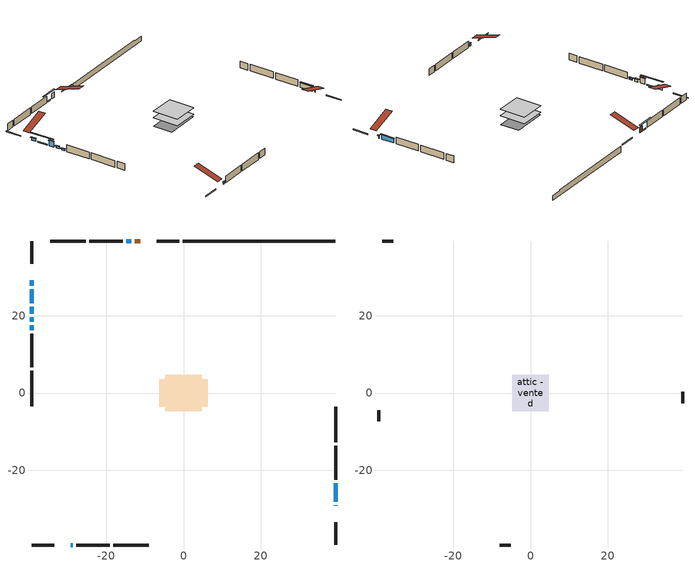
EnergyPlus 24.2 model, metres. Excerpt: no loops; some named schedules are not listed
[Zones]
conditioned space
 floor adiabatic (AdiabaticFloorConstruction): -4.73,-4.73 -4.73,4.73 4.73,4.73 4.73,-4.73 z0.51
 floor foundation (Slab1 construction): -6.32,-3.54 -6.32,3.54 6.32,3.54 6.32,-3.54 z-1.57
 wall outside (RimJoist1 construction): -1.07,39.3 -6.89,39.3 / -39.3,-39.3 -33.48,-39.3 / -39.3,39.3 -39.3,33.48 / 39.3,-39.3 39.3,-33.48 z0.51:0.81
 wall outside (AdiabaticWallConstruction 1): -11.17,39.3 -12.62,39.3 z0.51:2.54
 wall outside (AdiabaticWallConstruction): 39.3,-29.2 39.3,-29.02 / -39.3,29.2 -39.3,27.7 z0.51:1.55; -13.55,39.3 -14.75,39.3 / -39.3,26.77 -39.3,23.18 z0.51:0.79; -29.2,-39.3 -28.69,-39.3 z0.51:1.4; 39.3,-28.09 39.3,-23.31 z0.51:2.13; -39.3,22.25 -39.3,20.52 z0.51:2.54; -39.3,19.6 -39.3,18.4 z0.51:1.35; -39.3,17.47 -39.3,16.27 z0.51:1.02
 wall outside (Wall1 construction): -15.67,39.3 -24.38,39.3 / -27.76,-39.3 -19.05,-39.3 / -39.3,15.35 -39.3,6.64 / 39.3,-22.38 39.3,-13.67 z0.51:2.95
 wall outside (Wall2 construction): -25.31,39.3 -34.5,39.3 / -18.12,-39.3 -8.93,-39.3 / -39.3,5.71 -39.3,-3.48 / 39.3,-12.75 39.3,-3.56 z0.51:2.95
 wall foundation (FoundationWall1 construction): -0.14,39.3,-1.57 -0.14,39.3,0.51 35.36,39.3,0.51 35.36,39.3,0.17 39.3,39.3,0.17 39.3,39.3,-1.57
 window (WindowConstruction 5): 39.3,-29.2 39.3,-29.02 z0.51:1.55
 window (WindowConstruction 4): -39.3,29.2 -39.3,27.7 z0.51:1.55
 window (WindowConstruction 7): -13.55,39.3 -14.74,39.3 z0.51:0.79
 window (WindowConstruction 8): -39.3,26.77 -39.3,23.18 z0.51:0.79
 window (WindowConstruction 6): -29.2,-39.3 -28.69,-39.3 z0.51:1.4
 window (WindowConstruction): 39.3,-28.09 39.3,-23.31 z0.51:2.13
 window (WindowConstruction 1): -39.3,22.25 -39.3,20.52 z0.51:2.54
 window (WindowConstruction 2): -39.3,19.59 -39.3,18.4 z0.51:1.35
 window (WindowConstruction 3): -39.3,17.47 -39.3,16.28 z0.51:1.02
 door (Door): -11.17,39.3 -12.62,39.3 z0.51:2.54
 ceiling adiabatic (AdiabaticFloorConstruction): 4.73,-4.73 4.73,4.73 -4.73,4.73 -4.73,-4.73 z0.51
attic - vented
 floor to conditioned space (Floor1 construction Reversed): -4.73,-4.73 -4.73,4.73 4.73,4.73 4.73,-4.73 z2.95
 wall outside (Wall3 construction): -35.43,39.3 -38.37,39.3 / -8,-39.3 -5.06,-39.3 / -39.3,-4.41 -39.3,-7.35 / 39.3,-2.63 39.3,0.31 z0.51:2.95
 roof outside (Roof1 construction): -10.24,39.3,2.95 -10.24,30.09,6.02 -7.82,30.09,6.02 -7.82,39.3,2.95; -30.13,-39.3,2.95 -30.13,-30.09,6.02 -32.55,-30.09,6.02 -32.55,-39.3,2.95; -39.3,30.13,2.95 -30.09,30.13,6.02 -30.09,32.55,6.02 -39.3,32.55,2.95; 39.3,-30.13,2.95 30.09,-30.13,6.02 30.09,-32.55,6.02 39.3,-32.55,2.95
shading: 39.3,-28.82 39.3,-29.4 39.71,-29.4 39.71,-28.82 z1.75; -39.3,27.5 -39.3,29.4 -39.71,29.4 -39.71,27.5 z1.75; -17.38,39.3 -10.91,39.3 -10.91,39.71 -17.38,39.71 z3.43; -39.3,20.54 -39.3,29.41 -39.71,29.41 -39.71,20.54 z3.43; -28.49,-39.3 -29.4,-39.3 -29.4,-39.71 -28.49,-39.71 z1.6; 39.3,-23.11 39.3,-28.29 39.71,-28.29 39.71,-23.11 z2.34; -39.3,20.32 -39.3,22.45 -39.71,22.45 -39.71,20.32 z2.74; -39.3,18.2 -39.3,19.8 -39.71,19.8 -39.71,18.2 z1.55; -39.3,16.07 -39.3,17.67 -39.71,17.67 -39.71,16.07 z1.22
[Building]
Building 1: Terrain=Suburbs
[Site:Location]
Montreal Mirabel Intl AP_QC: Latitude {deg}=45.68; Longitude {deg}=-74.03; Time Zone {hr}=-5; Elevation {m}=82; Keep Site Location Information=Yes
[Site:GroundTemperature:Shallow]
0.642858, -1.75623, -1.94836, -0.80987, 3.76054, 8.30966, 12.2535, 14.7518, 14.9641, 12.9321, 9.08883, 4.67926
[Site:WaterMainsTemperature]
Calculation Method=Schedule; Temperature Schedule=mains temperature schedule
[Material] Roughness=Rough; Thermal Absorptance=0.9
Name | Thickness {m} | Conductivity {W/m-K} | Density {kg/m3} | Specific Heat {J/kg-K} | Solar Absorptance | Visible Absorptance
asphalt or fiberglass shingles | 0.00635 | 0.162714 | 1121.4 | 1465.45 | 0.4 | 0.4
ceiling loosefill ins | 0.169333 | 0.0480833 | 16.02 | 1046.75 | 0.7 | 0.7
ceiling stud and cavity | 0.1397 | 0.135157 | 65.682 | 1177.47 | 0.7 | 0.7
concrete 4.0 in. | 0.1016 | 1.803125 | 2242.8 | 837.4 | 0.7 | 0.7
concrete 8.0 in. | 0.2032 | 1.803125 | 2242.8 | 837.4 | 0.7 | 0.7
door material | 0.04445 | 0.0451087 | 512.64 | 1214.23 | 0.7 | 0.7
exterior vertical ins | 0.0316066 | 0.029427 | 32.04 | 1214.23 | 0.7 | 0.7
floor covering | 0.0127 | 0.0433444 | 54.468 | 1339.84 | 0.6 | 0.6
floor rigid ins; wall rigid ins | 0.512978 | 0.029427 | 32.04 | 1214.23 | 0.7 | 0.7
floor stud and cavity | 0.1397 | 1.75129 | 37.0049 | 1207.88 | 0.7 | 0.7
furniture material conditioned space 1 | 0.1524 | 0.115458 | 640.8 | 1214.23 | 0.6 | 0.6
gypsum board | 0.0127 | 0.160291 | 801 | 837.4 | 0.6 | 0.6
gypsum board 1 | 0.0127 | 0.160291 | 801 | 837.4 | 0.7 | 0.7
osb sheathing 0.5 in. | 0.0127 | 0.115458 | 512.64 | 1214.23 | 0.7 | 0.7
osb sheathing 0.75 in. | 0.01905 | 0.115458 | 512.64 | 1214.23 | 0.7 | 0.7
osb sheathing 2.0 in. | 0.0508 | 0.115458 | 512.64 | 1214.23 | 0.7 | 0.7
rim joist rigid ins | 0.051816 | 0.029427 | 32.04 | 1214.23 | 0.7 | 0.7
rim joist stud and cavity | 0.0508 | 0.275866 | 125.044 | 1163.47 | 0.6 | 0.6
wall stud and cavity | 0.1397 | 0.0818765 | 139.0536 | 1170.24 | 0.7 | 0.7
wall stud and cavity 1 | 0.1397 | 0.0935595 | 139.0536 | 1170.24 | 0.7 | 0.7
wall stud and cavity 2 | 0.0889 | 6.1454 | 50.32683 | 1063.81 | 0.6 | 0.6
wall stud and cavity 3 | 0.0889 | 0.380278 | 52.3479 | 1209.89 | 0.7 | 0.7
wall stud and cavity 4 | 0.0889 | 0.391764 | 83.0341 | 1211.67 | 0.7 | 0.7
wood siding | 0.0254 | 0.102417 | 544.68 | 1172.36 | 0.4 | 0.4
wood siding 1 | 0.00254 | 0.102417 | 544.68 | 1172.36 | 0.4 | 0.4
wood siding 2; wood siding 3; wood siding 4 | 0.0254 | 0.102417 | 544.68 | 1172.36 | 0.7 | 0.7
[WindowMaterial:SimpleGlazingSystem]
Name | U-Factor {W/m2-K} | Solar Heat Gain Coefficient
WindowMaterial | 2.095182 | 0.41
WindowMaterial 1 | 2.19795 | 0.39
WindowMaterial 2 | 2.22464 | 0.38
WindowMaterial 3 | 2.77995 | 0.12
WindowMaterial 4 | 2.1355 | 0.4
WindowMaterial 5 | 2.71806 | 0.27
WindowMaterial 6 | 2.55056 | 0.29
WindowMaterial 7 | 2.77143 | 0.23
[Construction]
AdiabaticFloorConstruction: floor stud and cavity, floor rigid ins, osb sheathing 0.75 in., floor covering
AdiabaticWallConstruction: wood siding 3, wall rigid ins, wall stud and cavity 3, gypsum board
AdiabaticWallConstruction 1: wood siding 4, wall rigid ins, wall stud and cavity 3, gypsum board
Door: door material
Floor1 construction Reversed: gypsum board, ceiling stud and cavity, ceiling loosefill ins
FoundationWall1 construction: concrete 8.0 in., gypsum board 1
furniture construction conditioned space 1: furniture material conditioned space 1
PartitionWallConstruction: gypsum board, wall stud and cavity 4, gypsum board
RimJoist1 construction: wood siding 2, rim joist rigid ins, osb sheathing 2.0 in., rim joist stud and cavity
Roof1 construction: asphalt or fiberglass shingles
Slab1 construction: concrete 4.0 in.
Wall1 construction: wood siding, osb sheathing 0.5 in., wall stud and cavity, gypsum board
Wall2 construction: wood siding, osb sheathing 0.5 in., wall stud and cavity 1, gypsum board
Wall3 construction: wood siding 1, wall stud and cavity 2
WindowConstruction: WindowMaterial
WindowConstruction 1: WindowMaterial 1
WindowConstruction 2: WindowMaterial 2
WindowConstruction 3: WindowMaterial 3
WindowConstruction 4: WindowMaterial 4
WindowConstruction 5: WindowMaterial 5
WindowConstruction 6: WindowMaterial 6
WindowConstruction 7; WindowConstruction 8: WindowMaterial 7
[Zone] Multiplier=1; Part of Total Floor Area=Yes
Name | Volume {m3}
attic - vented | 44.5881
conditioned space | 420.1
[Space]
Name | Zone | Volume {m3}
attic - vented 1 | attic - vented | 44.5881
conditioned space 1 | conditioned space | 420.1
[ZoneInfiltration:EffectiveLeakageArea]
infil attic - vented 1: Zone or Space=attic - vented 1; Schedule=Always On Discrete; Effective Air Leakage Area {cm2}=4128.46; Stack Coefficient=0.000383089; Wind Coefficient=1.32242e-05
[ZoneMixing]
whole house fan mix: Zone or Space=attic - vented; Schedule=Always On Continuous; Design Flow Rate Calculation Method=Flow/Zone; Design Flow Rate {m3/s}=0; Source Zone or Space=conditioned space
[SurfaceProperty:ExposedFoundationPerimeter]
Slab1: Exposed Perimeter Calculation Method=TotalExposedPerimeter; Total Exposed Perimeter {m}=39.442
[InternalMass] Zone or ZoneList=conditioned space; Space or SpaceList=conditioned space 1
Name | Construction | Surface Area {m2}
furniture mass conditioned space 1 | furniture construction conditioned space 1 | 71.5399
partition wall mass | PartitionWallConstruction | 178.85
[Lights]
interior lighting: Zone or ZoneList or Space or SpaceList=conditioned space 1; Schedule=interior lighting schedule; Design Level Calculation Method=LightingLevel; Lighting Level {W}=343.2; Return Air Fraction=0; Fraction Radiant=0.6; Fraction Visible=0.2; Fraction Replaceable=1
[People]
occupants: Zone or ZoneList or Space or SpaceList=conditioned space 1; Number of People Schedule=occupants schedule; Number of People Calculation Method=People; Number of People=3; Fraction Radiant=0.314171; Sensible Heat Fraction=0.56303; Activity Level Schedule=occupants activity schedule; Carbon Dioxide Generation Rate {m3/s-W}=0; Enable ASHRAE 55 Comfort Warnings=No; Mean Radiant Temperature Calculation Type=EnclosureAveraged
[ElectricEquipment] Zone or ZoneList or Space or SpaceList=conditioned space 1; Design Level Calculation Method=EquipmentLevel
Name | Schedule | Design Level {W} | Fraction Latent | Fraction Radiant | Fraction Lost
clothes dryer | clothes dryer schedule | 140.772 | 0.015 | 0.081 | 0.85
clothes washer | clothes washer schedule | 32.1985 | 0.03 | 0.162 | 0.7
cooking range | cooking range schedule | 215.147 | 0.08 | 0.432 | 0.2
dishwasher | dishwasher schedule | 66.8632 | 0.3 | 0.18 | 0.4
fridge | fridge schedule | 72.9452 | 0 | 0.6 | 0
mech vent bath fan 0 | mech vent bath fan 0 schedule | 50.2 | 0 | 0 | 1
mech vent bath fan 1 | mech vent bath fan 1 schedule | 50.2 | 0 | 0 | 1
mech vent house fan | mech vent house fan schedule | 0 | 0 | 0 | 1
mech vent house fan cfis | mech vent house fan cfis schedule | 0 | 0 | 0 | 0
mech vent range fan 0 | mech vent range fan 0 schedule | 57 | 0 | 0 | 1
misc plug loads | misc plug loads schedule | 494.7 | 0.045 | 0.513 | 0.1
whole house fan | Always On Discrete | 0 | 0 | 0 | 1
[OtherEquipment] Zone or ZoneList or Space or SpaceList=conditioned space 1; Design Level Calculation Method=EquipmentLevel
Name | Fuel Type | Schedule | Design Level {W} | Fraction Latent | Fraction Radiant | Fraction Lost
clothes dryer 1 | Electricity | clothes dryer schedule | 0 | 0.015 | 0.081 | 0.85
cooking range 1 | Electricity | cooking range schedule | 0 | 0.08 | 0.432 | 0.2
general water use latent | None | general water use schedule | 62.594 | 1 | 0 | 0
general water use sensible | None | general water use schedule | -61.6891 | 0 | 0.6 | 0
mech vent house fan latent load | None | Always On Discrete | 0 | 1 | 0 | 0
mech vent house fan sensible load | None | Always On Discrete | 0 | 0 | 0 | 0
water heater energy adjustment1 | Electricity | Always On Discrete | 0.01 | 0 | 0 | 1
[ZoneInfiltration:DesignFlowRate] Zone or ZoneList or Space or SpaceList=conditioned space 1; Schedule=Always On Discrete; Design Flow Rate Calculation Method=Flow/Zone; Design Flow Rate {m3/s}=0
infil flow; natural vent flow; whole house fan flow
[AvailabilityManager:Scheduled]
central ac airloop Availability Manager: Schedule=Always On Discrete
[Foundation:Kiva]
Foundation Kiva 1: Initial Indoor Air Temperature {C}=18; Wall Height Above Grade {m}=0.509991; Wall Depth Below Slab {m}=0.2032; Custom Block Material Name 1=exterior vertical ins; Custom Block Depth 1 {m}=2.07999; Custom Block X Position 1 {m}=0.2159; Custom Block Z Position 1 {m}=0
[Foundation:Kiva:Settings]
Soil Conductivity {W/m-K}=0.849921; Soil Density {kg/m3}=1842.3; Soil Specific Heat {J/kg-K}=418.7; Ground Solar Absorptivity=0.9; Ground Thermal Absorptivity=0.9; Ground Surface Roughness {m}=0.03; Far-Field Width {m}=40; Deep-Ground Boundary Condition=ZeroFlux; Deep-Ground Depth {m}=40; Minimum Cell Dimension {m}=0.2; Maximum Cell Growth Coefficient=3; Simulation Timestep=Timestep
[Exterior:Lights]
exterior lighting: Schedule=exterior lighting schedule; Design Level {W}=75.6
[EnergyManagementSystem:GlobalVariable]
central_ac_airloop_Fan_RTF
infil_program_Qfan
infil_program_Qinf
natural_vent_program_Qnv
natural_vent_program_Qwhf
[EnergyManagementSystem:Sensor]
Name | Output:Variable or Output:Meter Index Key | Output:Variable or Output:Meter
airflow_gain | infil flow | Infiltration Sensible Heat Gain Energy
airflow_gain_1 | natural vent flow | Infiltration Sensible Heat Gain Energy
airflow_gain_2 | whole house fan flow | Infiltration Sensible Heat Gain Energy
airflow_loss | infil flow | Infiltration Sensible Heat Loss Energy
airflow_loss_1 | natural vent flow | Infiltration Sensible Heat Loss Energy
airflow_loss_2 | whole house fan flow | Infiltration Sensible Heat Loss Energy
clg_load_cond |  | Cooling:EnergyTransfer:Zone:CONDITIONED SPACE
clg_sp_s; clg_sp_s_1 | cooling setpoint | Schedule Value
clothes_dryer_exhaust_0_sch_s | clothes dryer exhaust 0 schedule | Schedule Value
cool_season | cooling season schedule | Schedule Value
htg_load_cond |  | Heating:EnergyTransfer:Zone:CONDITIONED SPACE
htg_sp_s; htg_sp_s_1 | heating setpoint | Schedule Value
ig_ee_conv | clothes dryer | Electric Equipment Convective Heating Energy
ig_ee_conv_2 | cooking range | Electric Equipment Convective Heating Energy
ig_ee_conv_4 | fridge | Electric Equipment Convective Heating Energy
ig_ee_conv_5 | misc plug loads | Electric Equipment Convective Heating Energy
ig_ee_conv_6 | whole house fan | Electric Equipment Convective Heating Energy
ig_ee_rad | clothes dryer | Electric Equipment Radiant Heating Energy
ig_ee_rad_2 | cooking range | Electric Equipment Radiant Heating Energy
ig_ee_rad_4 | fridge | Electric Equipment Radiant Heating Energy
ig_ee_rad_5 | misc plug loads | Electric Equipment Radiant Heating Energy
ig_ee_rad_6 | whole house fan | Electric Equipment Radiant Heating Energy
ig_lgt_conv | interior lighting | Lights Convective Heating Energy
ig_lgt_rad | interior lighting | Lights Radiant Heating Energy
ig_lgt_vis | interior lighting | Lights Visible Radiation Heating Energy
ig_oe_conv | clothes dryer 1 | Other Equipment Convective Heating Energy
ig_oe_conv_1 | cooking range 1 | Other Equipment Convective Heating Energy
ig_oe_conv_2 | general water use latent | Other Equipment Convective Heating Energy
ig_oe_conv_3 | general water use sensible | Other Equipment Convective Heating Energy
ig_oe_conv_4 | water heater energy adjustment1 | Other Equipment Convective Heating Energy
ig_oe_rad | clothes dryer 1 | Other Equipment Radiant Heating Energy
ig_oe_rad_1 | cooking range 1 | Other Equipment Radiant Heating Energy
ig_oe_rad_2 | general water use latent | Other Equipment Radiant Heating Energy
ig_oe_rad_3 | general water use sensible | Other Equipment Radiant Heating Energy
ig_oe_rad_4 | water heater energy adjustment1 | Other Equipment Radiant Heating Energy
ig_ppl_conv | occupants | People Convective Heating Energy
ig_ppl_rad | occupants | People Radiant Heating Energy
im_conv | furniture mass conditioned space 1 | Surface Inside Face Convection Heat Gain Energy
im_conv_1 | partition wall mass | Surface Inside Face Convection Heat Gain Energy
im_ig | furniture mass conditioned space 1 | Surface Inside Face Internal Gains Radiation Heat Gain Energy
im_ig_1 | partition wall mass | Surface Inside Face Internal Gains Radiation Heat Gain Energy
im_lgt | furniture mass conditioned space 1 | Surface Inside Face Lights Radiation Heat Gain Energy
im_lgt_1 | partition wall mass | Surface Inside Face Lights Radiation Heat Gain Energy
im_sol | furniture mass conditioned space 1 | Surface Inside Face Solar Radiation Heat Gain Energy
im_sol_1 | partition wall mass | Surface Inside Face Solar Radiation Heat Gain Energy
im_surf | furniture mass conditioned space 1 | Surface Inside Face Net Surface Thermal Radiation Heat Gain Energy
im_surf_1 | partition wall mass | Surface Inside Face Net Surface Thermal Radiation Heat Gain Energy
mech_vent_bath_fan_0_sch_s | mech vent bath fan 0 schedule | Schedule Value
mech_vent_bath_fan_1_sch_s | mech vent bath fan 1 schedule | Schedule Value
mech_vent_range_fan_0_sch_s | mech vent range fan 0 schedule | Schedule Value
mv_conv | mech vent bath fan 0 | Electric Equipment Convective Heating Energy
mv_conv_1 | mech vent bath fan 1 | Electric Equipment Convective Heating Energy
mv_conv_2 | mech vent house fan | Electric Equipment Convective Heating Energy
mv_conv_3 | mech vent house fan cfis | Electric Equipment Convective Heating Energy
mv_conv_4 | mech vent range fan 0 | Electric Equipment Convective Heating Energy
mv_conv_5 | mech vent house fan latent load | Other Equipment Convective Heating Energy
mv_conv_6 | mech vent house fan sensible load | Other Equipment Convective Heating Energy
mv_rad | mech vent bath fan 0 | Electric Equipment Radiant Heating Energy
mv_rad_1 | mech vent bath fan 1 | Electric Equipment Radiant Heating Energy
mv_rad_2 | mech vent house fan | Electric Equipment Radiant Heating Energy
mv_rad_3 | mech vent house fan cfis | Electric Equipment Radiant Heating Energy
mv_rad_4 | mech vent range fan 0 | Electric Equipment Radiant Heating Energy
mv_rad_5 | mech vent house fan latent load | Other Equipment Radiant Heating Energy
mv_rad_6 | mech vent house fan sensible load | Other Equipment Radiant Heating Energy
natural_vent_s | natural vent schedule | Schedule Value
out_pb_s |  | Site Outdoor Air Barometric Pressure
out_wt_s |  | Site Outdoor Air Humidity Ratio
site_vw_s |  | Site Wind Speed
ss_back_out | Window1 | Surface Window Shortwave from Zone Back Out Window Heat Transfer Rate
ss_back_out_1 | Window10 | Surface Window Shortwave from Zone Back Out Window Heat Transfer Rate
ss_back_out_2 | Window11 | Surface Window Shortwave from Zone Back Out Window Heat Transfer Rate
ss_back_out_3 | Window12 | Surface Window Shortwave from Zone Back Out Window Heat Transfer Rate
ss_back_out_4 | Window2 | Surface Window Shortwave from Zone Back Out Window Heat Transfer Rate
ss_back_out_5 | Window3 | Surface Window Shortwave from Zone Back Out Window Heat Transfer Rate
ss_back_out_6 | Window7 | Surface Window Shortwave from Zone Back Out Window Heat Transfer Rate
ss_back_out_7 | Window8 | Surface Window Shortwave from Zone Back Out Window Heat Transfer Rate
ss_back_out_8 | Window9 | Surface Window Shortwave from Zone Back Out Window Heat Transfer Rate
ss_conv | Door1 | Surface Inside Face Convection Heat Gain Energy
ss_conv_1 | Window1 | Surface Inside Face Convection Heat Gain Energy
ss_conv_2 | Window10 | Surface Inside Face Convection Heat Gain Energy
ss_conv_3 | Window11 | Surface Inside Face Convection Heat Gain Energy
ss_conv_4 | Window12 | Surface Inside Face Convection Heat Gain Energy
ss_conv_5 | Window2 | Surface Inside Face Convection Heat Gain Energy
ss_conv_6 | Window3 | Surface Inside Face Convection Heat Gain Energy
ss_conv_7 | Window7 | Surface Inside Face Convection Heat Gain Energy
ss_conv_8 | Window8 | Surface Inside Face Convection Heat Gain Energy
ss_conv_9 | Window9 | Surface Inside Face Convection Heat Gain Energy
ss_ig | Door1 | Surface Inside Face Internal Gains Radiation Heat Gain Energy
ss_ig_1 | Window1 | Surface Inside Face Internal Gains Radiation Heat Gain Energy
ss_ig_2 | Window10 | Surface Inside Face Internal Gains Radiation Heat Gain Energy
ss_ig_3 | Window11 | Surface Inside Face Internal Gains Radiation Heat Gain Energy
ss_ig_4 | Window12 | Surface Inside Face Internal Gains Radiation Heat Gain Energy
ss_ig_5 | Window2 | Surface Inside Face Internal Gains Radiation Heat Gain Energy
ss_ig_6 | Window3 | Surface Inside Face Internal Gains Radiation Heat Gain Energy
ss_ig_7 | Window7 | Surface Inside Face Internal Gains Radiation Heat Gain Energy
ss_ig_8 | Window8 | Surface Inside Face Internal Gains Radiation Heat Gain Energy
ss_ig_9 | Window9 | Surface Inside Face Internal Gains Radiation Heat Gain Energy
ss_lgt | Door1 | Surface Inside Face Lights Radiation Heat Gain Energy
ss_sol | Door1 | Surface Inside Face Solar Radiation Heat Gain Energy
ss_surf | Door1 | Surface Inside Face Net Surface Thermal Radiation Heat Gain Energy
ss_surf_1 | Window1 | Surface Inside Face Net Surface Thermal Radiation Heat Gain Energy
ss_surf_2 | Window10 | Surface Inside Face Net Surface Thermal Radiation Heat Gain Energy
ss_surf_3 | Window11 | Surface Inside Face Net Surface Thermal Radiation Heat Gain Energy
ss_surf_4 | Window12 | Surface Inside Face Net Surface Thermal Radiation Heat Gain Energy
ss_surf_5 | Window2 | Surface Inside Face Net Surface Thermal Radiation Heat Gain Energy
ss_surf_6 | Window3 | Surface Inside Face Net Surface Thermal Radiation Heat Gain Energy
ss_surf_7 | Window7 | Surface Inside Face Net Surface Thermal Radiation Heat Gain Energy
ss_surf_8 | Window8 | Surface Inside Face Net Surface Thermal Radiation Heat Gain Energy
ss_surf_9 | Window9 | Surface Inside Face Net Surface Thermal Radiation Heat Gain Energy
ss_trans_in | Window1 | Surface Window Transmitted Solar Radiation Rate
ss_trans_in_1 | Window10 | Surface Window Transmitted Solar Radiation Rate
ss_trans_in_2 | Window11 | Surface Window Transmitted Solar Radiation Rate
ss_trans_in_3 | Window12 | Surface Window Transmitted Solar Radiation Rate
ss_trans_in_4 | Window2 | Surface Window Transmitted Solar Radiation Rate
ss_trans_in_5 | Window3 | Surface Window Transmitted Solar Radiation Rate
ss_trans_in_6 | Window7 | Surface Window Transmitted Solar Radiation Rate
ss_trans_in_7 | Window8 | Surface Window Transmitted Solar Radiation Rate
ss_trans_in_8 | Window9 | Surface Window Transmitted Solar Radiation Rate
ss_trans_out | Window1 | Surface Inside Face Initial Transmitted Diffuse Transmitted Out Window Solar Radiation Rate
ss_trans_out_1 | Window10 | Surface Inside Face Initial Transmitted Diffuse Transmitted Out Window Solar Radiation Rate
ss_trans_out_2 | Window11 | Surface Inside Face Initial Transmitted Diffuse Transmitted Out Window Solar Radiation Rate
ss_trans_out_3 | Window12 | Surface Inside Face Initial Transmitted Diffuse Transmitted Out Window Solar Radiation Rate
ss_trans_out_4 | Window2 | Surface Inside Face Initial Transmitted Diffuse Transmitted Out Window Solar Radiation Rate
ss_trans_out_5 | Window3 | Surface Inside Face Initial Transmitted Diffuse Transmitted Out Window Solar Radiation Rate
ss_trans_out_6 | Window7 | Surface Inside Face Initial Transmitted Diffuse Transmitted Out Window Solar Radiation Rate
ss_trans_out_7 | Window8 | Surface Inside Face Initial Transmitted Diffuse Transmitted Out Window Solar Radiation Rate
ss_trans_out_8 | Window9 | Surface Inside Face Initial Transmitted Diffuse Transmitted Out Window Solar Radiation Rate
s_conv | Floor1 | Surface Inside Face Convection Heat Gain Energy
s_conv_1 | FoundationWall1 | Surface Inside Face Convection Heat Gain Energy
s_conv_10 | Wall1:180 | Surface Inside Face Convection Heat Gain Energy
s_conv_11 | Wall1:270 | Surface Inside Face Convection Heat Gain Energy
s_conv_12 | Wall1:90 | Surface Inside Face Convection Heat Gain Energy
s_conv_13 | Wall2:0 | Surface Inside Face Convection Heat Gain Energy
s_conv_14 | Wall2:180 | Surface Inside Face Convection Heat Gain Energy
s_conv_15 | Wall2:270 | Surface Inside Face Convection Heat Gain Energy
s_conv_16 | Wall2:90 | Surface Inside Face Convection Heat Gain Energy
s_conv_2 | inferred conditioned ceiling | Surface Inside Face Convection Heat Gain Energy
s_conv_3 | inferred conditioned floor | Surface Inside Face Convection Heat Gain Energy
s_conv_4 | RimJoist1:0 | Surface Inside Face Convection Heat Gain Energy
s_conv_5 | RimJoist1:180 | Surface Inside Face Convection Heat Gain Energy
s_conv_6 | RimJoist1:270 | Surface Inside Face Convection Heat Gain Energy
s_conv_7 | RimJoist1:90 | Surface Inside Face Convection Heat Gain Energy
s_conv_8 | Slab1 | Surface Inside Face Convection Heat Gain Energy
s_conv_9 | Wall1:0 | Surface Inside Face Convection Heat Gain Energy
s_ig | Floor1 | Surface Inside Face Internal Gains Radiation Heat Gain Energy
s_ig_1 | FoundationWall1 | Surface Inside Face Internal Gains Radiation Heat Gain Energy
s_ig_10 | Wall1:180 | Surface Inside Face Internal Gains Radiation Heat Gain Energy
s_ig_11 | Wall1:270 | Surface Inside Face Internal Gains Radiation Heat Gain Energy
s_ig_12 | Wall1:90 | Surface Inside Face Internal Gains Radiation Heat Gain Energy
s_ig_13 | Wall2:0 | Surface Inside Face Internal Gains Radiation Heat Gain Energy
s_ig_14 | Wall2:180 | Surface Inside Face Internal Gains Radiation Heat Gain Energy
s_ig_15 | Wall2:270 | Surface Inside Face Internal Gains Radiation Heat Gain Energy
s_ig_16 | Wall2:90 | Surface Inside Face Internal Gains Radiation Heat Gain Energy
s_ig_2 | inferred conditioned ceiling | Surface Inside Face Internal Gains Radiation Heat Gain Energy
s_ig_3 | inferred conditioned floor | Surface Inside Face Internal Gains Radiation Heat Gain Energy
s_ig_4 | RimJoist1:0 | Surface Inside Face Internal Gains Radiation Heat Gain Energy
s_ig_5 | RimJoist1:180 | Surface Inside Face Internal Gains Radiation Heat Gain Energy
s_ig_6 | RimJoist1:270 | Surface Inside Face Internal Gains Radiation Heat Gain Energy
s_ig_7 | RimJoist1:90 | Surface Inside Face Internal Gains Radiation Heat Gain Energy
s_ig_8 | Slab1 | Surface Inside Face Internal Gains Radiation Heat Gain Energy
s_ig_9 | Wall1:0 | Surface Inside Face Internal Gains Radiation Heat Gain Energy
s_lgt | Floor1 | Surface Inside Face Lights Radiation Heat Gain Energy
s_lgt_1 | FoundationWall1 | Surface Inside Face Lights Radiation Heat Gain Energy
